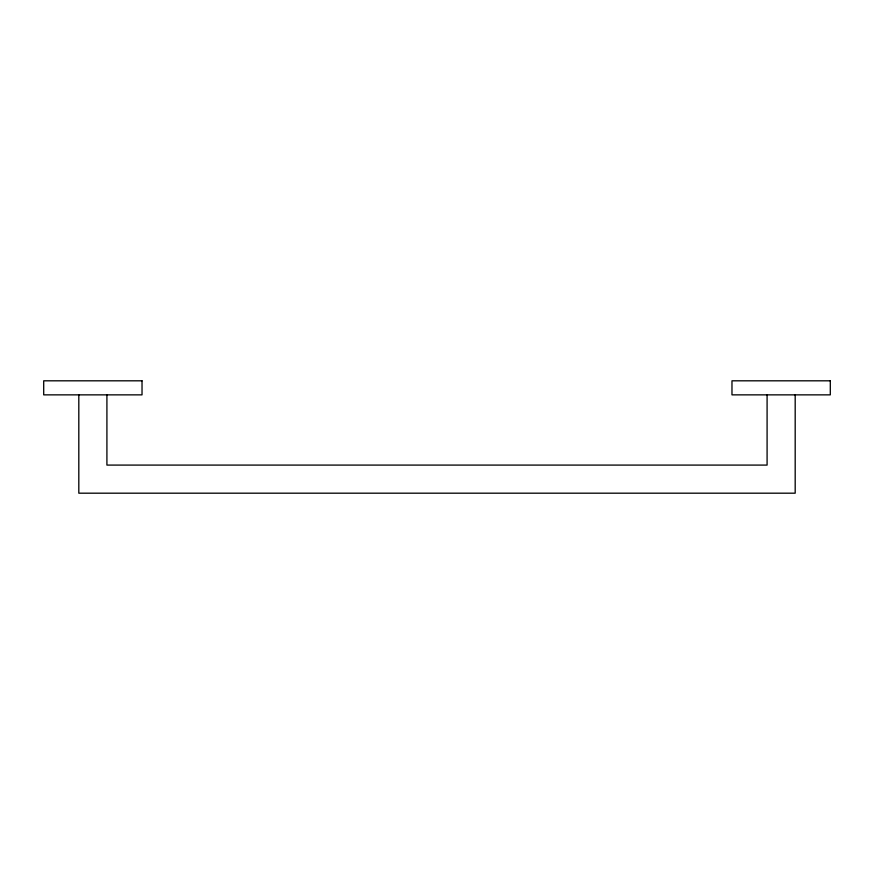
<?xml version="1.0" encoding="UTF-8"?>
<svg xmlns="http://www.w3.org/2000/svg" width="874" height="874" viewBox="0 0 874 874"><rect width="100%" height="100%" fill="white"/><g stroke="black" fill="none" stroke-linecap="round" stroke-linejoin="round"><path stroke-width="1.31" d="M795.187 394.862L795.187 493.187L78.813 493.187L78.813 394.862M767.088 394.862L767.088 465.088L106.912 465.088L106.912 394.862M142.025 380.813L43.7 380.813L43.7 394.862L142.025 394.862L142.025 380.813M830.3 380.813L731.975 380.813L731.975 394.862L830.3 394.862L830.3 380.813"/></g></svg>
